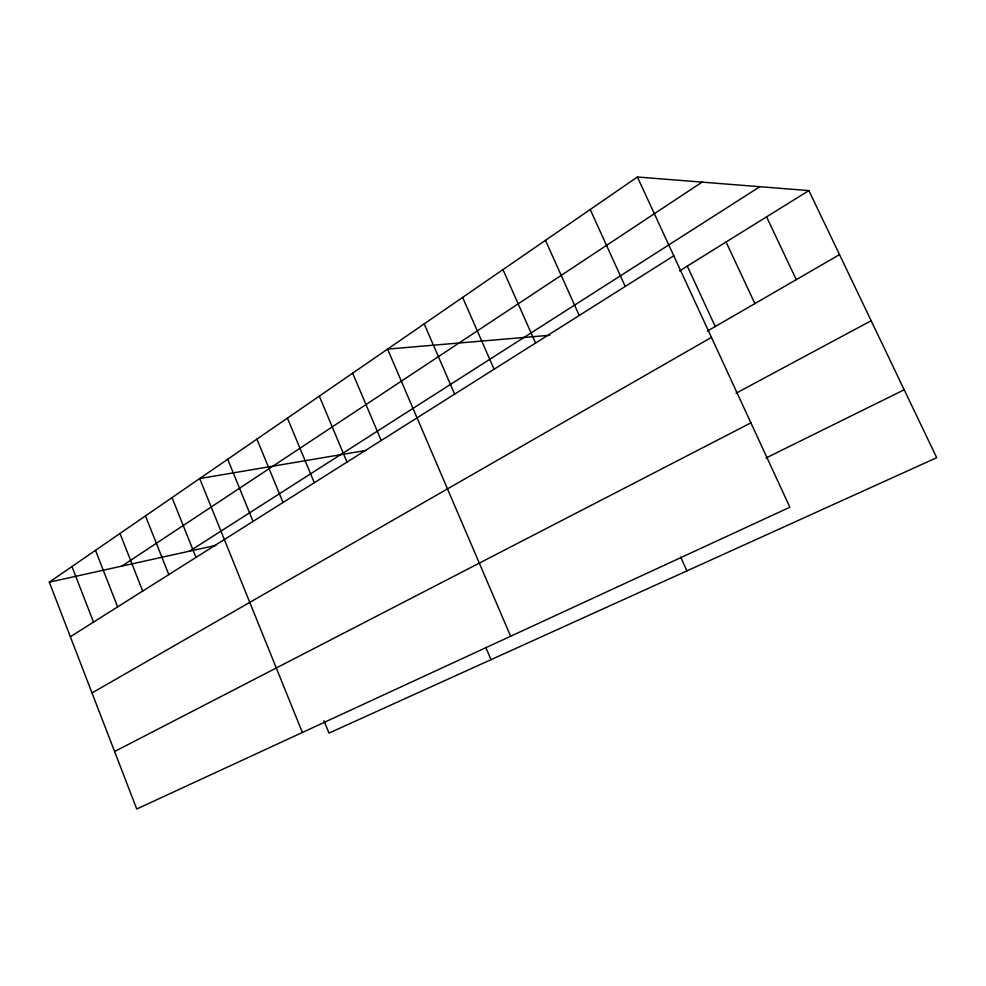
<?xml version="1.0" encoding="UTF-8"?>
<svg xmlns="http://www.w3.org/2000/svg" width="986" height="986" viewBox="0 0 986 986"><rect width="100%" height="100%" fill="white"/><g stroke="black" fill="none" stroke-linecap="round" stroke-linejoin="round"><path stroke-width="1.48" d="M637.4 176.999L789.86 507.235L136.746 809.001L49.3 582.159L637.4 176.999L808.877 190.594L936.7 457.689L329.004 733.091L323.963 720.717M121.857 566.124L702.106 182.127M189.645 551.137L759.849 186.711M70.339 636.746L673.783 255.793M679.576 270.879L808.877 190.594M707.369 331.099L839.517 254.622M92.006 692.948L711.436 337.372M736.049 393.217L871.156 320.721M114.586 751.517L750.901 422.846M765.962 458.022L904.187 389.766M49.3 582.159L215.897 545.332M366.2 450.392L199.69 478.555L302.369 732.462M549.744 335.265L387.584 349.106L510.637 636.241M766.566 216.858L796.269 279.654M726.078 242.001L754.882 303.602M687.279 266.097L715.244 326.551M590.207 209.525L625.223 286.445M545.455 240.35L579.226 315.483M680.734 557.115L686.909 570.894M502.983 269.609L535.571 343.042M462.619 297.415L494.097 369.22M424.202 323.889L454.645 394.141M485.802 647.383L491.028 659.659M352.668 373.164L381.212 440.495M319.316 396.138L346.998 462.089M287.431 418.101L314.3 482.733M256.927 439.127L283.007 502.478M227.704 459.254L253.057 521.397M172.02 497.622L195.992 557.423M145.472 515.912L168.791 574.591M119.984 533.463L142.699 591.07M95.494 550.336L117.63 606.895M71.953 566.556L93.522 622.104"/></g></svg>
